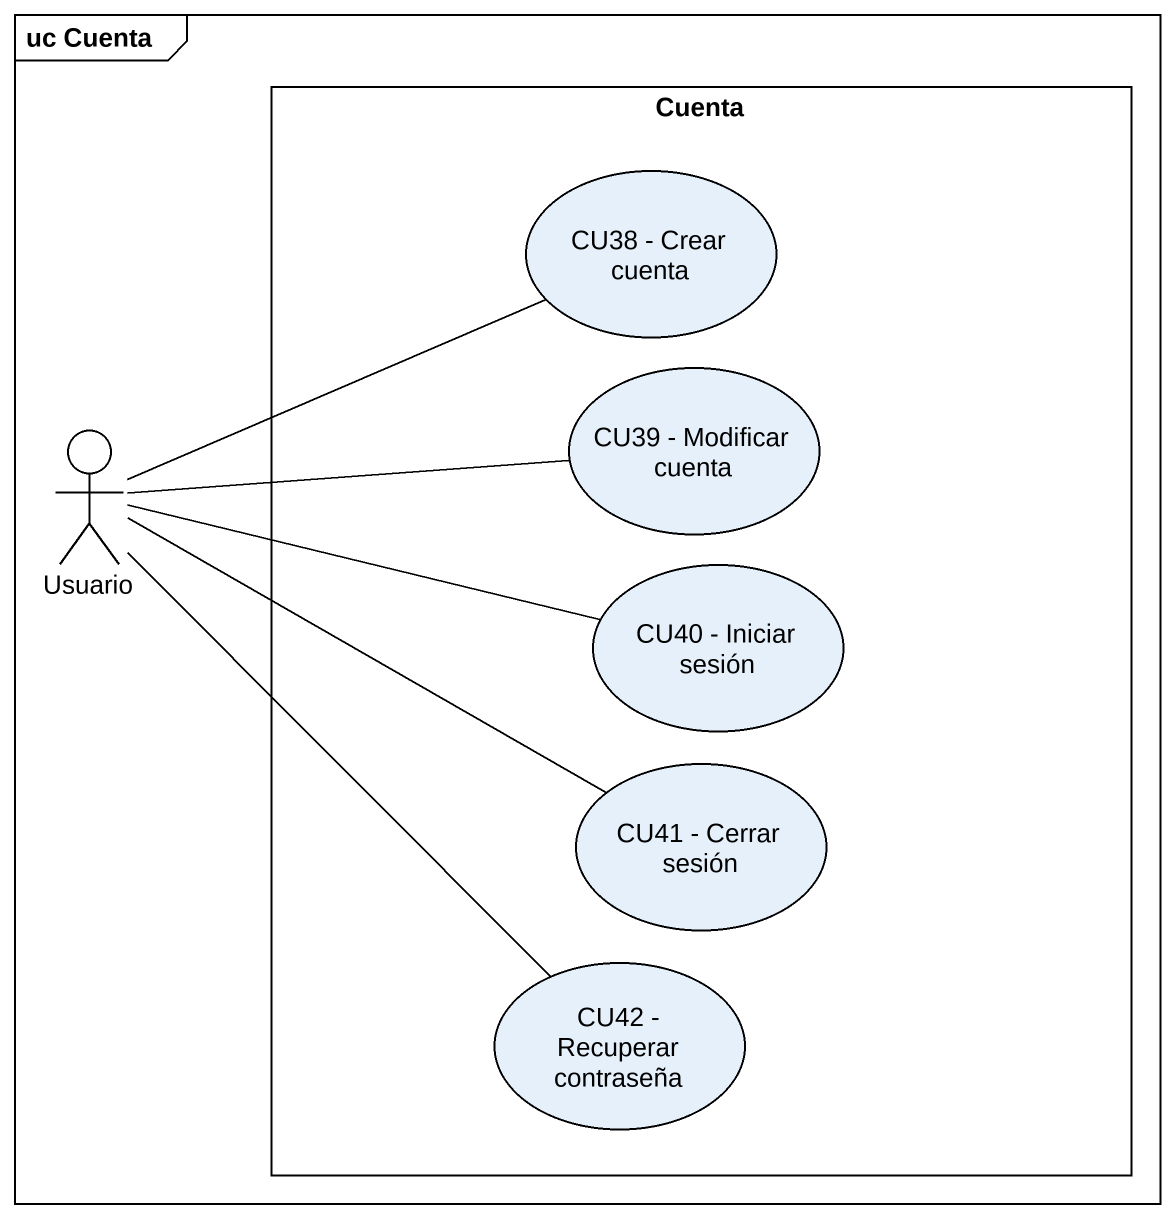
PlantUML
@startuml
mainframe uc Cuenta
rectangle Cuenta {
  usecase "CU38 - Crear cuenta" as CU38_Crear_cuenta
  usecase "CU39 - Modificar cuenta" as CU39_Modificar_cuenta
  usecase "CU40 - Iniciar sesión" as CU40_Iniciar_sesión
  usecase "CU41 - Cerrar sesión" as CU41_Cerrar_sesión
  usecase "CU42 - Recuperar contraseña" as CU42_Recuperar_contraseña
}
actor Usuario
Usuario -right- CU38_Crear_cuenta
Usuario -right- CU39_Modificar_cuenta
Usuario -right- CU40_Iniciar_sesión
Usuario -right- CU41_Cerrar_sesión
Usuario -- CU42_Recuperar_contraseña
@enduml
